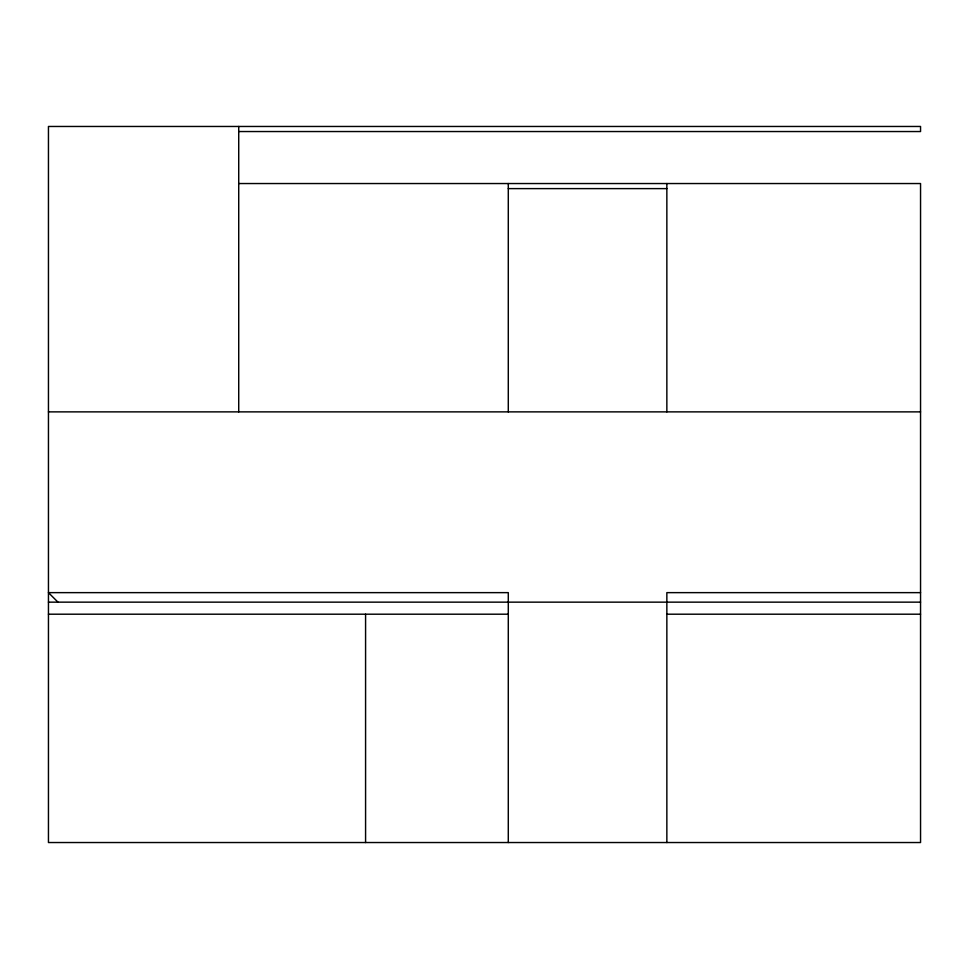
<?xml version="1.0" encoding="UTF-8"?>
<svg xmlns="http://www.w3.org/2000/svg" width="969" height="969" viewBox="0 0 969 969"><rect width="100%" height="100%" fill="white"/><g stroke="black" fill="none" stroke-linecap="round" stroke-linejoin="round"><path stroke-width="1.45" d="M238.725 131.542L920.55 131.542L920.55 126.467L48.45 126.467L48.45 842.533L920.55 842.533L920.55 183.541L238.725 183.541M508.289 188.616L666.854 188.616M48.45 411.873L920.55 411.873M920.55 592.64L666.854 592.64L666.854 842.533M48.45 602.149L920.55 602.149M48.45 614.201L508.289 614.201M666.854 614.201L920.55 614.201M57.958 602.149L48.45 592.64L508.289 592.64L508.289 842.533M666.854 183.541L666.854 411.873M508.289 183.541L508.289 411.873M365.579 614.201L365.579 842.533M238.725 126.467L238.725 411.873"/></g></svg>
